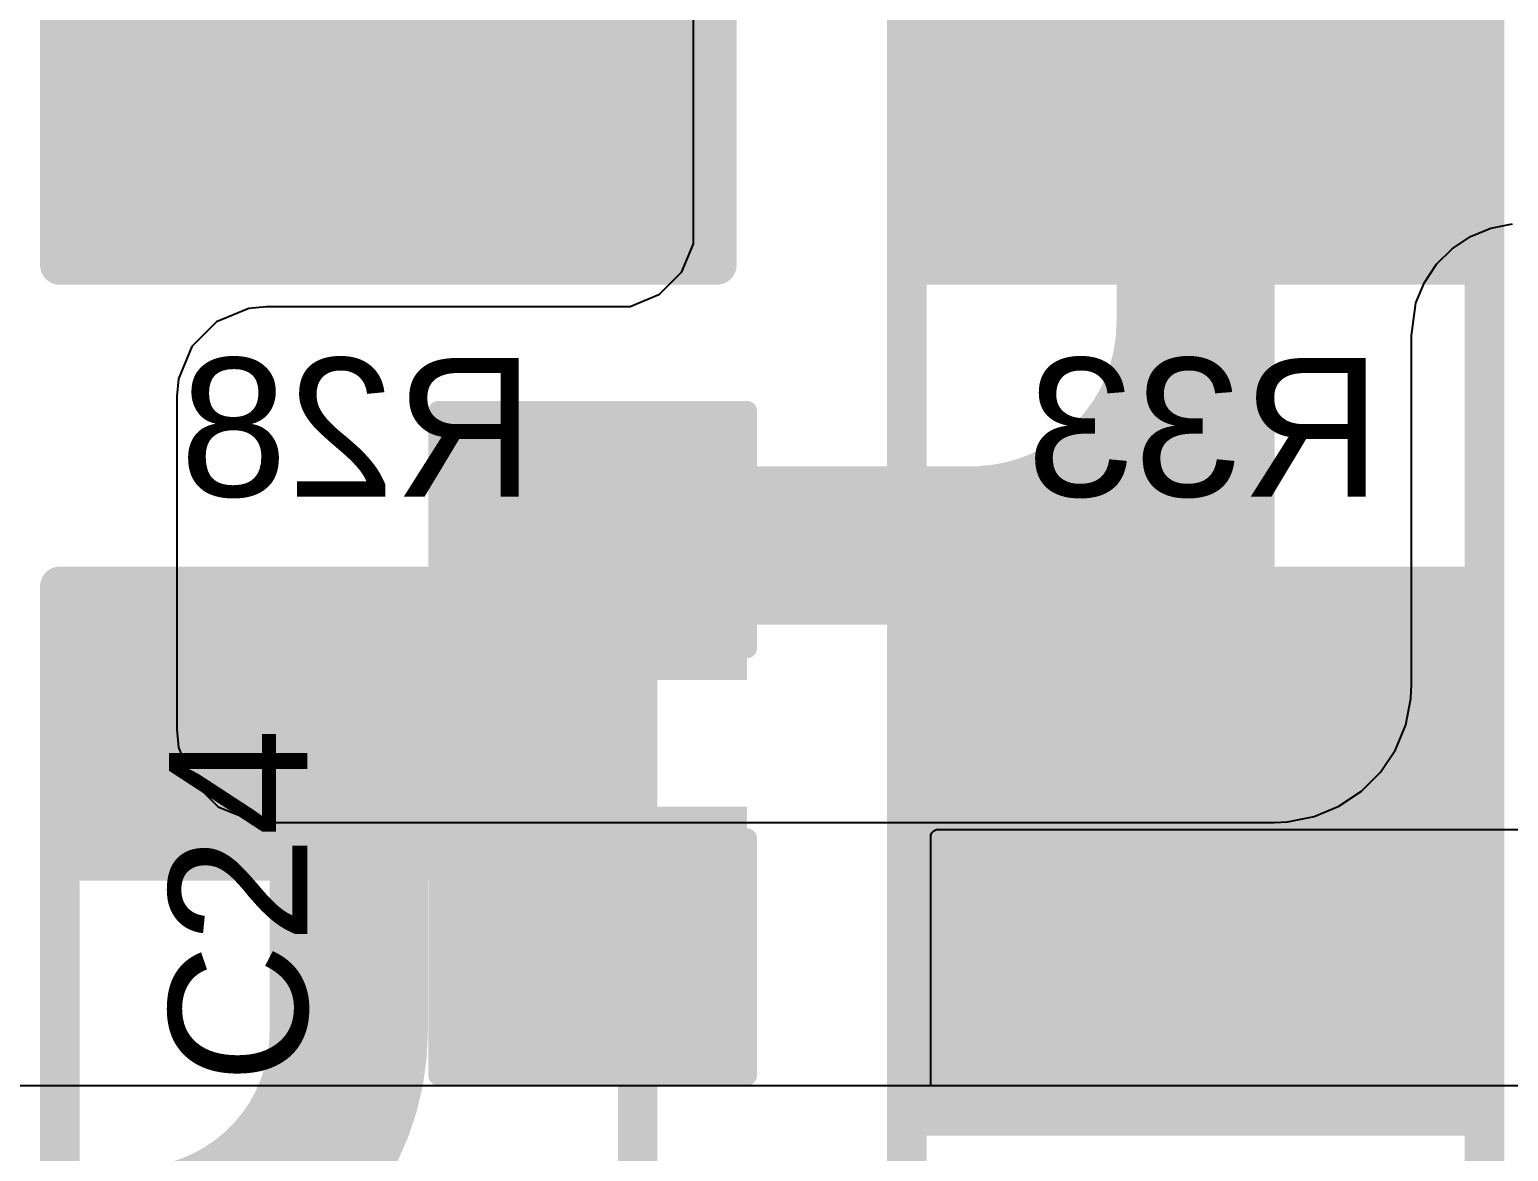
# Model space of a CAD drawing. Header units: inches. Extents: x 0 to 11.3, y 0 to 5.5.
# Drawn here: x 1.7675 to 2.1412, y 1.6895 to 1.973 of the extents above; entities that cross this region are included whole.
import ezdxf

# ---------------------------------------------------------------- set-up
doc = ezdxf.new("R2010")
doc.units = ezdxf.units.IN
doc.header["$MEASUREMENT"] = 0
for name, color, linetype in [('Bottom Layer', 5, 'Continuous'), ('Bottom Overlay', 54, 'Continuous'), ('Bottom Paste', 16, 'Continuous'), ('Bottom Solder', 6, 'Continuous'), ('Top Layer', 1, 'Continuous'), ('Top Overlay', 2, 'Continuous'), ('Top Paste', 8, 'Continuous'), ('Top Solder', 216, 'Continuous')]:
    doc.layers.add(name, color=color, linetype=linetype)
doc.styles.add('Arial', font='', dxfattribs={"height": 0.2})
doc.styles.get('Arial').set_extended_font_data('Arial')

# ---------------------------------------------------------------- blocks, each defined once
blk = doc.blocks.new('RES_2512_18')
at = {"layer": 'Top Layer'}
for points in [[(-0.15945, 0.06693), (-0.09646, 0.06693), (-0.09646, -0.06693), (-0.15945, -0.06693)], [(0.09646, 0.06693), (0.15945, 0.06693), (0.15945, -0.06693), (0.09646, -0.06693)]]:
    blk.add_hatch(color=1, dxfattribs=at).paths.add_polyline_path(points)
at = {"layer": 'Top Paste'}
for points in [[(-0.15945, 0.06693), (-0.09646, 0.06693), (-0.09646, -0.06693), (-0.15945, -0.06693)], [(0.09646, 0.06693), (0.15945, 0.06693), (0.15945, -0.06693), (0.09646, -0.06693)]]:
    blk.add_hatch(color=8, dxfattribs=at).paths.add_polyline_path(points)
at = {"layer": 'Top Solder'}
for points in [[(-0.16345, 0.07093), (-0.09246, 0.07093), (-0.09246, -0.07093), (-0.16345, -0.07093)], [(0.09246, 0.07093), (0.16345, 0.07093), (0.16345, -0.07093), (0.09246, -0.07093)]]:
    blk.add_hatch(color=216, dxfattribs=at).paths.add_polyline_path(points)
at = {"layer": 'Top Overlay', "const_width": 0.01}
for points in [[(-0.167, 0.073), (0.16679, 0.073)], [(-0.167, 0.073), (-0.167, -0.073)], [(0.16679, 0.073), (0.16679, -0.073)], [(-0.167, -0.073), (0.16679, -0.073)]]:
    blk.add_lwpolyline(points, dxfattribs=at)
at = {"layer": 'Top Overlay', "const_width": 0.005}
for points in [[(-0.1695, 0.073, 1), (-0.1645, 0.073, 1)], [(-0.1695, 0.073, 1), (-0.1645, 0.073, 1)], [(0.16429, 0.073, 1), (0.16929, 0.073, 1)], [(0.16429, 0.073, 1), (0.16929, 0.073, 1)], [(-0.1695, -0.073, 1), (-0.1645, -0.073, 1)], [(-0.1695, -0.073, 1), (-0.1645, -0.073, 1)], [(0.16429, -0.073, 1), (0.16929, -0.073, 1)], [(0.16429, -0.073, 1), (0.16929, -0.073, 1)]]:
    blk.add_lwpolyline(points, format="xyb", close=True, dxfattribs=at)
blk = doc.blocks.new('RES_2512_B_21')
at = {"layer": 'Bottom Layer'}
for points in [[(-0.15945, 0.06693), (-0.09646, 0.06693), (-0.09646, -0.06693), (-0.15945, -0.06693)], [(0.09646, 0.06693), (0.15945, 0.06693), (0.15945, -0.06693), (0.09646, -0.06693)]]:
    blk.add_hatch(color=5, dxfattribs=at).paths.add_polyline_path(points)
at = {"layer": 'Bottom Paste'}
for points in [[(-0.15945, 0.06693), (-0.09646, 0.06693), (-0.09646, -0.06693), (-0.15945, -0.06693)], [(0.09646, 0.06693), (0.15945, 0.06693), (0.15945, -0.06693), (0.09646, -0.06693)]]:
    blk.add_hatch(color=16, dxfattribs=at).paths.add_polyline_path(points)
at = {"layer": 'Bottom Solder'}
for points in [[(-0.16345, 0.07093), (-0.09246, 0.07093), (-0.09246, -0.07093), (-0.16345, -0.07093)], [(0.09246, 0.07093), (0.16345, 0.07093), (0.16345, -0.07093), (0.09246, -0.07093)]]:
    blk.add_hatch(color=6, dxfattribs=at).paths.add_polyline_path(points)
at = {"layer": 'Bottom Overlay', "const_width": 0.01}
for points in [[(-0.167, 0.073), (0.16679, 0.073)], [(-0.167, 0.073), (-0.167, -0.073)], [(0.16679, 0.073), (0.16679, -0.073)], [(-0.167, -0.073), (0.16679, -0.073)]]:
    blk.add_lwpolyline(points, dxfattribs=at)
at = {"layer": 'Bottom Overlay', "const_width": 0.005}
for points in [[(-0.1695, 0.073, 1), (-0.1645, 0.073, 1)], [(-0.1695, 0.073, 1), (-0.1645, 0.073, 1)], [(0.16429, 0.073, 1), (0.16929, 0.073, 1)], [(0.16429, 0.073, 1), (0.16929, 0.073, 1)], [(-0.1695, -0.073, 1), (-0.1645, -0.073, 1)], [(-0.1695, -0.073, 1), (-0.1645, -0.073, 1)], [(0.16429, -0.073, 1), (0.16929, -0.073, 1)], [(0.16429, -0.073, 1), (0.16929, -0.073, 1)]]:
    blk.add_lwpolyline(points, format="xyb", close=True, dxfattribs=at)
blk = doc.blocks.new('RES_2512_B_22')
at = {"layer": 'Bottom Layer'}
for points in [[(-0.15945, 0.06693), (-0.09646, 0.06693), (-0.09646, -0.06693), (-0.15945, -0.06693)], [(0.09646, 0.06693), (0.15945, 0.06693), (0.15945, -0.06693), (0.09646, -0.06693)]]:
    blk.add_hatch(color=5, dxfattribs=at).paths.add_polyline_path(points)
at = {"layer": 'Bottom Paste'}
for points in [[(-0.15945, 0.06693), (-0.09646, 0.06693), (-0.09646, -0.06693), (-0.15945, -0.06693)], [(0.09646, 0.06693), (0.15945, 0.06693), (0.15945, -0.06693), (0.09646, -0.06693)]]:
    blk.add_hatch(color=16, dxfattribs=at).paths.add_polyline_path(points)
at = {"layer": 'Bottom Solder'}
for points in [[(-0.16345, 0.07093), (-0.09246, 0.07093), (-0.09246, -0.07093), (-0.16345, -0.07093)], [(0.09246, 0.07093), (0.16345, 0.07093), (0.16345, -0.07093), (0.09246, -0.07093)]]:
    blk.add_hatch(color=6, dxfattribs=at).paths.add_polyline_path(points)
at = {"layer": 'Bottom Overlay', "const_width": 0.01}
for points in [[(-0.167, 0.073), (0.16679, 0.073)], [(-0.167, 0.073), (-0.167, -0.073)], [(0.16679, 0.073), (0.16679, -0.073)], [(-0.167, -0.073), (0.16679, -0.073)]]:
    blk.add_lwpolyline(points, dxfattribs=at)
at = {"layer": 'Bottom Overlay', "const_width": 0.005}
for points in [[(-0.1695, 0.073, 1), (-0.1645, 0.073, 1)], [(-0.1695, 0.073, 1), (-0.1645, 0.073, 1)], [(0.16429, 0.073, 1), (0.16929, 0.073, 1)], [(0.16429, 0.073, 1), (0.16929, 0.073, 1)], [(-0.1695, -0.073, 1), (-0.1645, -0.073, 1)], [(-0.1695, -0.073, 1), (-0.1645, -0.073, 1)], [(0.16429, -0.073, 1), (0.16929, -0.073, 1)], [(0.16429, -0.073, 1), (0.16929, -0.073, 1)]]:
    blk.add_lwpolyline(points, format="xyb", close=True, dxfattribs=at)
blk = doc.blocks.new('RES_2512_25')
at = {"layer": 'Top Layer'}
for points in [[(-0.15945, 0.06693), (-0.09646, 0.06693), (-0.09646, -0.06693), (-0.15945, -0.06693)], [(0.09646, 0.06693), (0.15945, 0.06693), (0.15945, -0.06693), (0.09646, -0.06693)]]:
    blk.add_hatch(color=1, dxfattribs=at).paths.add_polyline_path(points)
at = {"layer": 'Top Paste'}
for points in [[(-0.15945, 0.06693), (-0.09646, 0.06693), (-0.09646, -0.06693), (-0.15945, -0.06693)], [(0.09646, 0.06693), (0.15945, 0.06693), (0.15945, -0.06693), (0.09646, -0.06693)]]:
    blk.add_hatch(color=8, dxfattribs=at).paths.add_polyline_path(points)
at = {"layer": 'Top Solder'}
for points in [[(-0.16345, 0.07093), (-0.09246, 0.07093), (-0.09246, -0.07093), (-0.16345, -0.07093)], [(0.09246, 0.07093), (0.16345, 0.07093), (0.16345, -0.07093), (0.09246, -0.07093)]]:
    blk.add_hatch(color=216, dxfattribs=at).paths.add_polyline_path(points)
at = {"layer": 'Top Overlay', "const_width": 0.01}
for points in [[(-0.167, 0.073), (0.16679, 0.073)], [(-0.167, 0.073), (-0.167, -0.073)], [(0.16679, 0.073), (0.16679, -0.073)], [(-0.167, -0.073), (0.16679, -0.073)]]:
    blk.add_lwpolyline(points, dxfattribs=at)
at = {"layer": 'Top Overlay', "const_width": 0.005}
for points in [[(-0.1695, 0.073, 1), (-0.1645, 0.073, 1)], [(-0.1695, 0.073, 1), (-0.1645, 0.073, 1)], [(0.16429, 0.073, 1), (0.16929, 0.073, 1)], [(0.16429, 0.073, 1), (0.16929, 0.073, 1)], [(-0.1695, -0.073, 1), (-0.1645, -0.073, 1)], [(-0.1695, -0.073, 1), (-0.1645, -0.073, 1)], [(0.16429, -0.073, 1), (0.16929, -0.073, 1)], [(0.16429, -0.073, 1), (0.16929, -0.073, 1)]]:
    blk.add_lwpolyline(points, format="xyb", close=True, dxfattribs=at)
blk = doc.blocks.new('RES_2512_B_26')
at = {"layer": 'Bottom Layer'}
for points in [[(-0.15945, 0.06693), (-0.09646, 0.06693), (-0.09646, -0.06693), (-0.15945, -0.06693)], [(0.09646, 0.06693), (0.15945, 0.06693), (0.15945, -0.06693), (0.09646, -0.06693)]]:
    blk.add_hatch(color=5, dxfattribs=at).paths.add_polyline_path(points)
at = {"layer": 'Bottom Paste'}
for points in [[(-0.15945, 0.06693), (-0.09646, 0.06693), (-0.09646, -0.06693), (-0.15945, -0.06693)], [(0.09646, 0.06693), (0.15945, 0.06693), (0.15945, -0.06693), (0.09646, -0.06693)]]:
    blk.add_hatch(color=16, dxfattribs=at).paths.add_polyline_path(points)
at = {"layer": 'Bottom Solder'}
for points in [[(-0.16345, 0.07093), (-0.09246, 0.07093), (-0.09246, -0.07093), (-0.16345, -0.07093)], [(0.09246, 0.07093), (0.16345, 0.07093), (0.16345, -0.07093), (0.09246, -0.07093)]]:
    blk.add_hatch(color=6, dxfattribs=at).paths.add_polyline_path(points)
at = {"layer": 'Bottom Overlay', "const_width": 0.01}
for points in [[(-0.167, 0.073), (-0.167, -0.073)], [(-0.167, 0.073), (0.16679, 0.073)], [(0.16679, 0.073), (0.16679, -0.073)], [(-0.167, -0.073), (0.16679, -0.073)]]:
    blk.add_lwpolyline(points, dxfattribs=at)
at = {"layer": 'Bottom Overlay', "const_width": 0.005}
for points in [[(-0.1695, 0.073, 1), (-0.1645, 0.073, 1)], [(-0.1695, 0.073, 1), (-0.1645, 0.073, 1)], [(0.16429, 0.073, 1), (0.16929, 0.073, 1)], [(0.16429, 0.073, 1), (0.16929, 0.073, 1)], [(-0.1695, -0.073, 1), (-0.1645, -0.073, 1)], [(-0.1695, -0.073, 1), (-0.1645, -0.073, 1)], [(0.16429, -0.073, 1), (0.16929, -0.073, 1)], [(0.16429, -0.073, 1), (0.16929, -0.073, 1)]]:
    blk.add_lwpolyline(points, format="xyb", close=True, dxfattribs=at)
blk = doc.blocks.new('RES_2512_B_29')
at = {"layer": 'Bottom Layer'}
for points in [[(-0.15945, 0.06693), (-0.09646, 0.06693), (-0.09646, -0.06693), (-0.15945, -0.06693)], [(0.09646, 0.06693), (0.15945, 0.06693), (0.15945, -0.06693), (0.09646, -0.06693)]]:
    blk.add_hatch(color=5, dxfattribs=at).paths.add_polyline_path(points)
at = {"layer": 'Bottom Paste'}
for points in [[(-0.15945, 0.06693), (-0.09646, 0.06693), (-0.09646, -0.06693), (-0.15945, -0.06693)], [(0.09646, 0.06693), (0.15945, 0.06693), (0.15945, -0.06693), (0.09646, -0.06693)]]:
    blk.add_hatch(color=16, dxfattribs=at).paths.add_polyline_path(points)
at = {"layer": 'Bottom Solder'}
for points in [[(-0.16345, 0.07093), (-0.09246, 0.07093), (-0.09246, -0.07093), (-0.16345, -0.07093)], [(0.09246, 0.07093), (0.16345, 0.07093), (0.16345, -0.07093), (0.09246, -0.07093)]]:
    blk.add_hatch(color=6, dxfattribs=at).paths.add_polyline_path(points)
at = {"layer": 'Bottom Overlay', "const_width": 0.01}
for points in [[(-0.167, 0.073), (-0.167, -0.073)], [(-0.167, 0.073), (0.16679, 0.073)], [(0.16679, 0.073), (0.16679, -0.073)], [(-0.167, -0.073), (0.16679, -0.073)]]:
    blk.add_lwpolyline(points, dxfattribs=at)
at = {"layer": 'Bottom Overlay', "const_width": 0.005}
for points in [[(-0.1695, 0.073, 1), (-0.1645, 0.073, 1)], [(-0.1695, 0.073, 1), (-0.1645, 0.073, 1)], [(0.16429, 0.073, 1), (0.16929, 0.073, 1)], [(0.16429, 0.073, 1), (0.16929, 0.073, 1)], [(-0.1695, -0.073, 1), (-0.1645, -0.073, 1)], [(-0.1695, -0.073, 1), (-0.1645, -0.073, 1)], [(0.16429, -0.073, 1), (0.16929, -0.073, 1)], [(0.16429, -0.073, 1), (0.16929, -0.073, 1)]]:
    blk.add_lwpolyline(points, format="xyb", close=True, dxfattribs=at)
blk = doc.blocks.new('C___1206_61')
at = {"layer": 'Top Layer'}
for points in [[(-0.08, 0.035), (-0.02, 0.035), (-0.02, -0.035), (-0.08, -0.035)], [(0.02, 0.035), (0.08, 0.035), (0.08, -0.035), (0.02, -0.035)]]:
    blk.add_hatch(color=1, dxfattribs=at).paths.add_polyline_path(points)
at = {"layer": 'Top Paste'}
for points in [[(-0.08, 0.035), (-0.02, 0.035), (-0.02, -0.035), (-0.08, -0.035)], [(0.02, 0.035), (0.08, 0.035), (0.08, -0.035), (0.02, -0.035)]]:
    blk.add_hatch(color=8, dxfattribs=at).paths.add_polyline_path(points)
at = {"layer": 'Top Solder'}
for points in [[(-0.084, 0.039), (-0.016, 0.039), (-0.016, -0.039), (-0.084, -0.039)], [(0.016, 0.039), (0.084, 0.039), (0.084, -0.039), (0.016, -0.039)]]:
    blk.add_hatch(color=216, dxfattribs=at).paths.add_polyline_path(points)
at = {"layer": 'Top Overlay', "const_width": 0.005}
for points in [[(-0.084, 0.039), (-0.024, 0.039)], [(-0.084, 0.039), (-0.084, -0.039)], [(0.024, 0.039), (0.084, 0.039)], [(0.084, 0.039), (0.084, -0.039)], [(-0.084, -0.039), (-0.024, -0.039)], [(0.024, -0.039), (0.084, -0.039)]]:
    blk.add_lwpolyline(points, dxfattribs=at)
at = {"layer": 'Top Overlay', "const_width": 0.0025}
for points in [[(-0.08525, 0.039, 1), (-0.08275, 0.039, 1)], [(-0.08525, 0.039, 1), (-0.08275, 0.039, 1)], [(-0.02525, 0.039, 1), (-0.02275, 0.039, 1)], [(0.02275, 0.039, 1), (0.02525, 0.039, 1)], [(0.08275, 0.039, 1), (0.08525, 0.039, 1)], [(0.08275, 0.039, 1), (0.08525, 0.039, 1)], [(-0.08525, -0.039, 1), (-0.08275, -0.039, 1)], [(-0.08525, -0.039, 1), (-0.08275, -0.039, 1)], [(-0.02525, -0.039, 1), (-0.02275, -0.039, 1)], [(0.02275, -0.039, 1), (0.02525, -0.039, 1)], [(0.08275, -0.039, 1), (0.08525, -0.039, 1)], [(0.08275, -0.039, 1), (0.08525, -0.039, 1)]]:
    blk.add_lwpolyline(points, format="xyb", close=True, dxfattribs=at)

msp = doc.modelspace()

# ---------------------------------------------------------------- linework, layer by layer
at = {"layer": 'Bottom Layer', "const_width": 0.04}
for points in [[(1.84816, 1.95259), (1.84816, 2.00682)], [(2.06216, 1.79349), (2.06216, 1.95259)], [(1.84816, 1.71991), (1.84816, 1.79349)]]:
    msp.add_lwpolyline(points, dxfattribs=at)
at = {"layer": 'Bottom Layer', "const_width": 0.02}
for points in [[(1.83816, 1.95259, 1), (1.85816, 1.95259, 1)], [(2.05216, 1.95259, 1), (2.07216, 1.95259, 1)], [(1.83816, 1.79349, 1), (1.85816, 1.79349, 1)], [(2.05216, 1.79349, 1), (2.07216, 1.79349, 1)], [(1.83816, 1.71991, 1), (1.85816, 1.71991, 1)], [(1.83816, 1.71991, 1), (1.85816, 1.71991, 1)]]:
    msp.add_lwpolyline(points, format="xyb", close=True, dxfattribs=at)
at = {"layer": 'Bottom Layer', "const_width": 0.04}
msp.add_lwpolyline([(1.84816, 1.71991, -0.414214), (1.79379, 1.66554)], format="xyb", dxfattribs=at)
at = {"layer": 'Top Layer'}
for p, q in [((1.93516, 2.03439), (1.93516, 1.92289)), ((1.93516, 1.92289), (1.93516, 1.92289)), ((1.93516, 1.92289), (1.93517, 1.91893)), ((2.12699, 1.91767), (2.13162, 1.92076)), ((2.13162, 1.92076), (2.13676, 1.92289)), ((2.13676, 1.92289), (2.14222, 1.92397)), ((1.93517, 1.91893), (1.93214, 1.91162)), ((2.12305, 1.91374), (2.12699, 1.91767)), ((2.11996, 1.90911), (2.12305, 1.91374)), ((1.93214, 1.91162), (1.92654, 1.90603)), ((1.92654, 1.90603), (1.91924, 1.903)), ((2.11782, 1.90397), (2.11996, 1.90911)), ((1.82292, 1.90257), (1.81477, 1.8992)), ((1.82733, 1.903), (1.82292, 1.90257)), ((1.91528, 1.903), (1.82733, 1.903)), ((1.82733, 1.903), (1.82733, 1.903)), ((1.91924, 1.903), (1.91528, 1.903)), ((2.11673, 1.89573), (2.1177, 1.90333)), ((2.1177, 1.90333), (2.11782, 1.90397)), ((1.81477, 1.8992), (1.80853, 1.89296)), ((2.11673, 1.80743), (2.11673, 1.89573)), ((2.11673, 1.89573), (2.11673, 1.89573)), ((1.80853, 1.89296), (1.80516, 1.88482)), ((1.80516, 1.88482), (1.80473, 1.88041)), ((1.80473, 1.88041), (1.80473, 1.79618)), ((2.11657, 1.80403), (2.11673, 1.80743)), ((2.11524, 1.79735), (2.11657, 1.80403)), ((1.80473, 1.79618), (1.80518, 1.79159)), ((2.11263, 1.79106), (2.11524, 1.79735)), ((1.80518, 1.79159), (1.80869, 1.78313)), ((2.10885, 1.78539), (2.11263, 1.79106)), ((1.80869, 1.78313), (1.81517, 1.77665)), ((2.10403, 1.78058), (2.10885, 1.78539)), ((2.09837, 1.77679), (2.10403, 1.78058)), ((1.81517, 1.77665), (1.82363, 1.77314)), ((2.09208, 1.77419), (2.09837, 1.77679)), ((1.82363, 1.77314), (1.82821, 1.77269)), ((1.82821, 1.77269), (2.08199, 1.77269)), ((2.08199, 1.77269), (2.0854, 1.77286)), ((2.0854, 1.77286), (2.09208, 1.77419)), ((1.99523, 1.76943), (1.9955, 1.77008)), ((1.99523, 1.70609), (1.99523, 1.76943)), ((1.9955, 1.77008), (1.996, 1.77058)), ((1.996, 1.77058), (1.99665, 1.77085)), ((1.99665, 1.77085), (1.99701, 1.77085)), ((1.99701, 1.77085), (1.99701, 1.77085)), ((1.99701, 1.77085), (2.498, 1.77085)), ((2.32344, 1.70609), (1.49931, 1.70609)), ((2.83109, 1.70609), (1.99523, 1.70609))]:
    msp.add_line(p, q, dxfattribs=at)
at = {"layer": 'Top Layer', "const_width": 0.04}
for points in [[(2.06216, 1.89907), (2.06216, 1.99349)], [(1.9098, 1.84269), (2.00578, 1.84269)]]:
    msp.add_lwpolyline(points, dxfattribs=at)
msp.add_lwpolyline([(2.06216, 1.89907, -0.400697), (2.00839, 1.84275)], format="xyb", dxfattribs=at)
at = {"layer": 'Top Layer', "const_width": 0.02}
for points in [[(2.05216, 1.89907, 1), (2.07216, 1.89907, 1)], [(2.05216, 1.89907, 1), (2.07216, 1.89907, 1)], [(1.8998, 1.84269, 1), (1.9198, 1.84269, 1)], [(1.99578, 1.84269, 1), (2.01578, 1.84269, 1)], [(1.99839, 1.84275, 1), (2.01839, 1.84275, 1)]]:
    msp.add_lwpolyline(points, format="xyb", close=True, dxfattribs=at)

# ---------------------------------------------------------------- block references
at = {"rotation": 90}
for name, p in [('RES_2512_B_26', (1.84816, 2.08054)), ('RES_2512_25', (1.86816, 2.08054)), ('RES_2512_B_21', (2.06216, 2.08054)), ('RES_2512_18', (2.06216, 1.86553)), ('C___1206_61', (1.9098, 1.79269)), ('RES_2512_B_29', (1.84816, 1.66554)), ('RES_2512_B_22', (2.06216, 1.66554))]:
    msp.add_blockref(name, p, dxfattribs=at)

# ---------------------------------------------------------------- texts
at = {"layer": 'Bottom Overlay', "style": 'Arial', "text_generation_flag": 2}
for s, p in [('R28', (1.89513, 1.85504)), ('R33', (2.10913, 1.85504))]:
    msp.add_text(s, height=0.035, dxfattribs=at).set_placement(p)
at = {"layer": 'Top Overlay', "style": 'Arial'}
msp.add_text('C24', height=0.035, rotation=90, dxfattribs=at).set_placement((1.83771, 1.70673))

doc.saveas('drawing.dxf')
